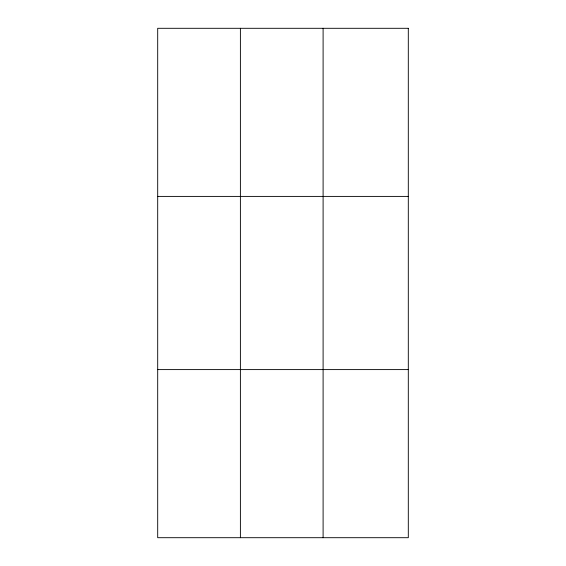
<?xml version="1.0" encoding="UTF-8"?>
<svg xmlns="http://www.w3.org/2000/svg" width="566" height="566" viewBox="0 0 566 566"><rect width="100%" height="100%" fill="white"/><g stroke="black" fill="none" stroke-linecap="round" stroke-linejoin="round"><path stroke-width="0.85" d="M240.394 28.3L240.394 537.7M323.101 28.3L323.101 537.7M157.695 196.402L408.305 196.402M157.695 369.598L408.305 369.598M408.305 28.3L408.305 537.7L157.695 537.7L157.695 28.3L408.305 28.3"/></g></svg>
